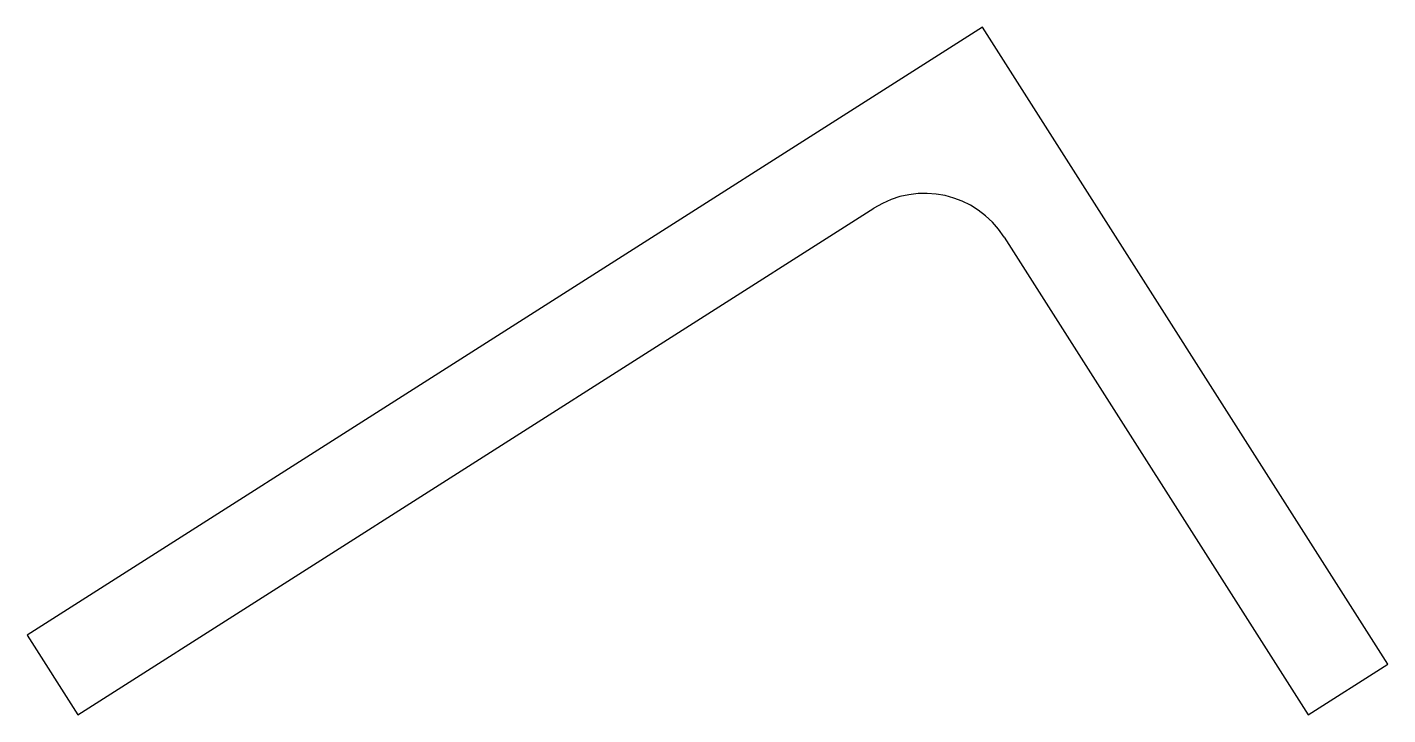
# Model space of a CAD drawing. Header units: inches. Extents: x -53.6 to 37.9, y -0.2 to 46.1.
import ezdxf

# ---------------------------------------------------------------- set-up
doc = ezdxf.new("R2010")
doc.units = ezdxf.units.IN
doc.header["$MEASUREMENT"] = 0

msp = doc.modelspace()

# ---------------------------------------------------------------- linework, layer by layer
at = {"color": 7}
for p, q in [((10.641, 46.092), (-53.647, 5.184)), ((37.914, 3.234), (10.641, 46.092)), ((-50.238, -0.173), (3.336, 33.917)), ((12.102, 31.969), (32.556, -0.175)), ((-53.647, 5.184), (-50.238, -0.173)), ((32.556, -0.175), (37.914, 3.234))]:
    msp.add_line(p, q, dxfattribs=at)
msp.add_arc((6.745, 28.56), 6.35, 32.47, 122.47, dxfattribs=at)

doc.saveas('drawing.dxf')
